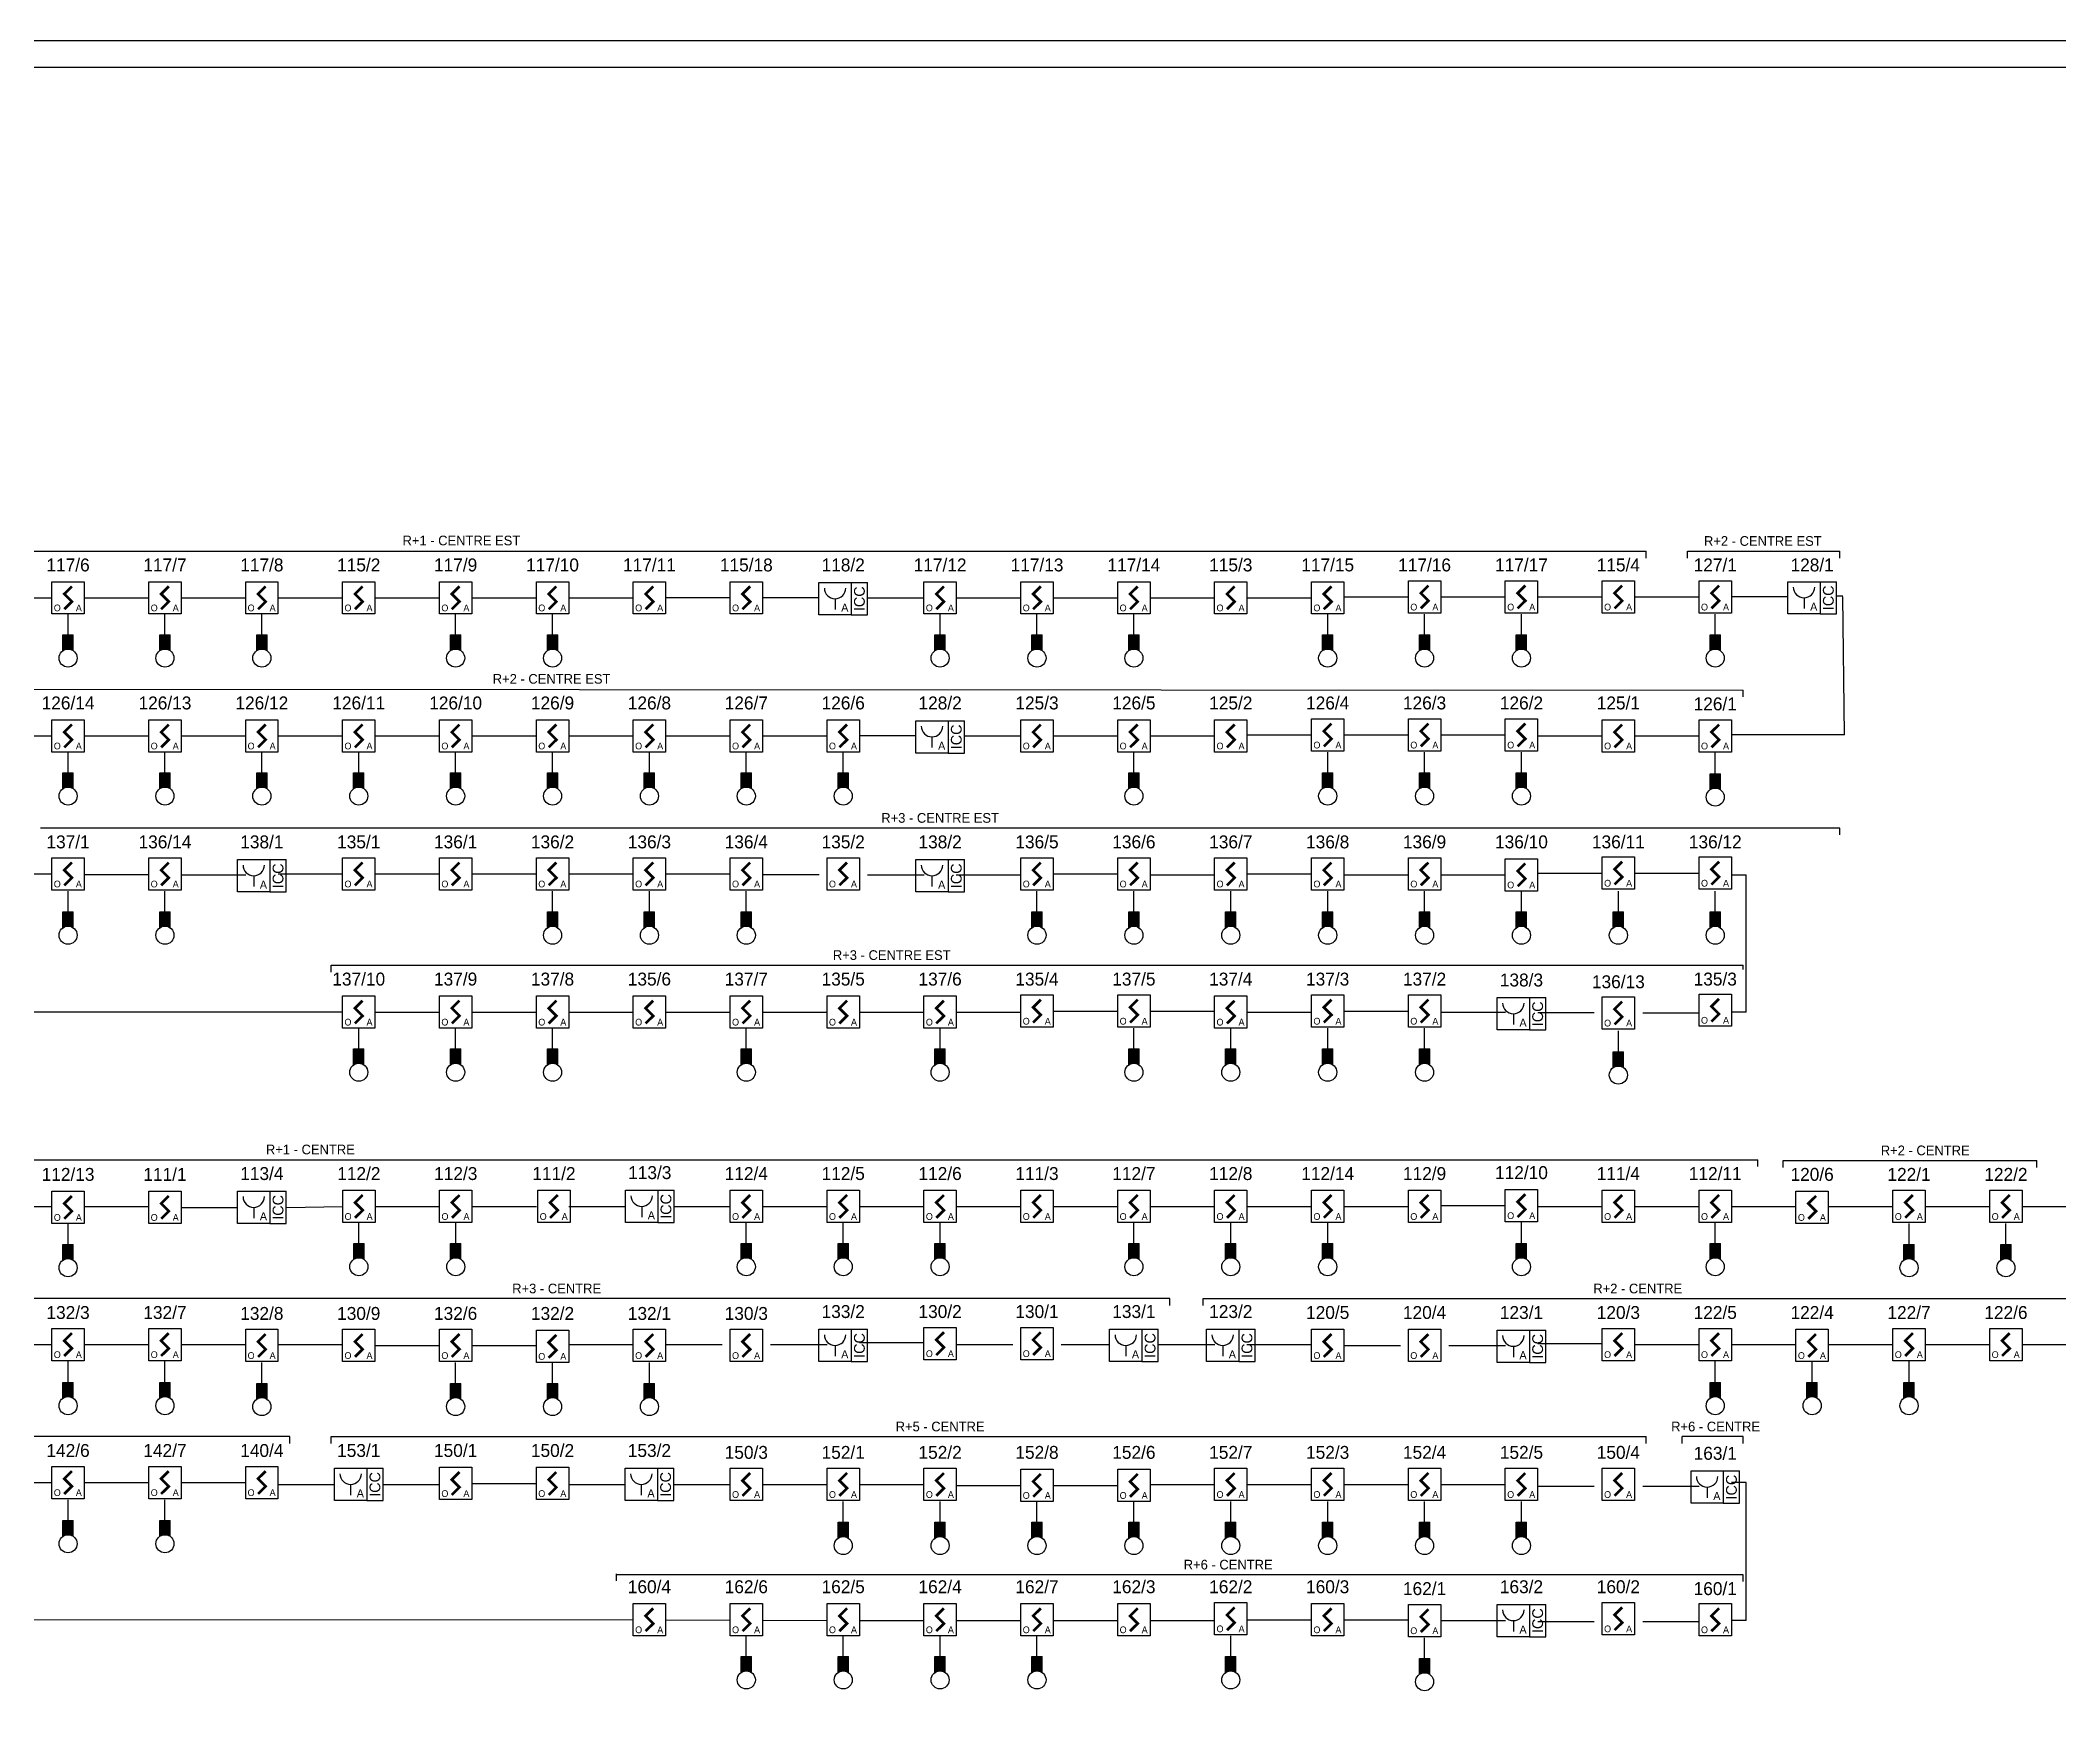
# Model space of a CAD drawing. Header units: millimetres. Extents: x 1942 to 3722, y 1044 to 1602.
# Drawn here: x 2671.3 to 2843.2, y 1458.7 to 1602 of the extents above; entities that cross this region are included whole.
import ezdxf
from ezdxf.enums import TextEntityAlignment as Align

# ---------------------------------------------------------------- set-up
doc = ezdxf.new("R2010")
doc.units = ezdxf.units.MM
for name, color, linetype in [('jcc-adressage', 6, 'Continuous'), ('JCC-CABLE1', 3, 'Continuous'), ('JCC-DECLENCHEUR MANUEL', 5, 'Continuous'), ('JCC-DECLENCHEUR MANUEL AVEC ISOLATEUR', 1, 'Continuous'), ('JCC-INDICATEUR ACTION', 1, 'Continuous'), ('JCC-LOCAUX', 130, 'Continuous'), ('JCC-NIVEAU', 4, 'Continuous')]:
    doc.layers.add(name, color=color, linetype=linetype)
doc.layers.add('JCC-OPTIQUE', color=1, linetype='Continuous', lineweight=25)
doc.styles.add('LOCAUX', font='romans.shx', dxfattribs={"width": 0.75})
doc.styles.add('TEXTE', font='romans.shx')

# ---------------------------------------------------------------- blocks, each defined once
blk = doc.blocks.new('voa')
blk.add_lwpolyline([(-3, 3), (3, 3), (3, -3), (-3, -3)], close=True)
at = {"const_width": 0.5}
blk.add_lwpolyline([(0.71, 2.12), (-0.71, 0.71), (0.71, -0.71), (-0.71, -2.12)], dxfattribs=at)
at = {"flags": 1}
for tag, p in [('SYMB_GRAPH', (0.67, 7.09)), ('SYMB_VISIODEF', (0, 1.25)), ('SYMB_VIC', (0, 4.02)), ('ADRESSE', (0, -1.5)), ('ZONE', (0, -1.5)), ('IA', (0.12, -0.63)), ('METIER', (0, -3)), ('CENTRALE', (0.44, -8.82)), ('VARIANTE', (0.67, -11.67))]:
    blk.add_attdef(tag, text='', height=2.5, dxfattribs=at).set_placement(p, align=Align.CENTER)
for tag, height, p in [('LIBELLE', 2.5, (0, 4)), ('TYPE', 1.25, (-2, -2.5)), ('TECH', 1.25, (2, -2.5)), ('LIBELLEZONE', 2.5, (0, -6.5))]:
    blk.add_attdef(tag, text='', height=height).set_placement(p, align=Align.CENTER)
blk = doc.blocks.new('indicateur action')
at = {"layer": 'JCC-INDICATEUR ACTION'}
blk.add_hatch(color=0, dxfattribs=at).paths.add_polyline_path([(0.8, -0.05, -0.315344), (-0.8, -0.05), (-0.8, -2.5), (0.8, -2.5)])
at = {"layer": 'JCC-INDICATEUR ACTION', "color": 0}
for p, q in [((-0.8, -0.05), (-0.8, -2.5)), ((0.8, -2.5), (-0.8, -2.5)), ((0.8, -0.05), (0.8, -2.5))]:
    blk.add_line(p, q, dxfattribs=at)
blk.add_circle((0, 1.1), 1.4, dxfattribs=at)
at = {"layer": 'jcc-adressage', "style": 'TEXTE'}
blk.add_attdef('ADRESSE', text='', height=3, dxfattribs=at).set_placement((0, 5), align=Align.MIDDLE)
at = {"layer": 'JCC-LOCAUX', "style": 'LOCAUX', "width": 0.75, "flags": 8}
for p in [(0, 13.75), (0, 11.25), (0, 8.75)]:
    blk.add_attdef('PIECE', text='', height=1.75, dxfattribs=at).set_placement(p, align=Align.MIDDLE)
blk = doc.blocks.new('déclencheur manuel avec isolateur')
at = {"layer": 'JCC-DECLENCHEUR MANUEL AVEC ISOLATEUR', "color": 0}
for p, q in [((2.5, 2.5), (5.02, 2.5)), ((5.02, -2.5), (5.02, 2.5)), ((0, 0), (0, -1.66)), ((2.5, -2.5), (5.02, -2.5))]:
    blk.add_line(p, q, dxfattribs=at)
blk.add_lwpolyline([(-2.5, 2.5), (2.5, 2.5), (2.5, -2.5), (-2.5, -2.5)], close=True, dxfattribs=at)
blk.add_arc((0, 1.66), 1.66, 180, 0, dxfattribs=at)
at = {"layer": 'jcc-adressage', "style": 'TEXTE'}
blk.add_attdef('ADRESSE', text='', height=3, dxfattribs=at).set_placement((0, 5), align=Align.MIDDLE)
at = {"layer": 'JCC-DECLENCHEUR MANUEL AVEC ISOLATEUR', "color": 0}
blk.add_text('ICC', height=1.668, rotation=90, dxfattribs=at).set_placement((3.76, 0), align=Align.MIDDLE_CENTER)
blk.add_text('A', height=1.25, dxfattribs=at).set_placement((1.5, -2), align=Align.CENTER)
at = {"layer": 'JCC-LOCAUX', "style": 'LOCAUX', "width": 0.85, "flags": 8}
for p in [(0, 13.75), (0, 11.25), (0, 8.75)]:
    blk.add_attdef('PIECE', text='', height=1.75, dxfattribs=at).set_placement(p, align=Align.MIDDLE)

msp = doc.modelspace()

# ---------------------------------------------------------------- linework, layer by layer
at = {"color": 0}
for points in [[(3476.88, 1043.84), (1941.82, 1043.84), (1941.82, 1602.04), (3476.88, 1602.04)], [(1944.02, 1599.75), (3274.38, 1599.75), (3274.38, 1047.07), (1944.02, 1047.07)]]:
    msp.add_lwpolyline(points, close=True, dxfattribs=at)
at = {"layer": 'JCC-CABLE1'}
for p, q in [((2667.49, 1554.58), (2672.3, 1554.58)), ((2675.05, 1554.58), (2680.55, 1554.58)), ((2683.3, 1554.58), (2688.8, 1554.58)), ((2691.55, 1554.58), (2697.05, 1554.58)), ((2699.8, 1554.58), (2705.3, 1554.58)), ((2699.8, 1554.58), (2705.3, 1554.58)), ((2708.05, 1554.58), (2713.55, 1554.58)), ((2716.3, 1554.58), (2721.8, 1554.58)), ((2730.05, 1554.58), (2724.55, 1554.58)), ((2737.61, 1554.58), (2732.8, 1554.58)), ((2741.74, 1554.58), (2746.55, 1554.58)), ((2749.3, 1554.58), (2754.8, 1554.58)), ((2757.55, 1554.58), (2763.05, 1554.58)), ((2765.8, 1554.58), (2771.3, 1554.58)), ((2774.05, 1554.58), (2779.55, 1554.58)), ((2782.3, 1554.65), (2787.8, 1554.65)), ((2790.55, 1554.65), (2796.05, 1554.65)), ((2798.8, 1554.65), (2804.3, 1554.65)), ((2807.05, 1554.65), (2812.55, 1554.65)), ((2820.11, 1554.65), (2815.3, 1554.65)), ((2824.79, 1554.73), (2824.24, 1554.73)), ((2824.92, 1542.9), (2824.79, 1554.65)), ((2673.67, 1551.43), (2673.67, 1553.2)), ((2681.92, 1551.43), (2681.92, 1553.2)), ((2690.17, 1551.43), (2690.17, 1553.2)), ((2706.67, 1551.43), (2706.67, 1553.2)), ((2714.92, 1551.43), (2714.92, 1553.2)), ((2747.92, 1551.43), (2747.92, 1553.2)), ((2756.17, 1551.43), (2756.17, 1553.2)), ((2764.42, 1551.43), (2764.42, 1553.2)), ((2780.92, 1551.43), (2780.92, 1553.2)), ((2789.17, 1551.43), (2789.17, 1553.2)), ((2797.42, 1551.43), (2797.42, 1553.2)), ((2813.92, 1551.43), (2813.92, 1553.2)), ((2667.49, 1542.82), (2672.3, 1542.82)), ((2675.05, 1542.82), (2680.55, 1542.82)), ((2683.3, 1542.82), (2688.8, 1542.82)), ((2691.55, 1542.82), (2697.05, 1542.82)), ((2699.8, 1542.82), (2705.3, 1542.82)), ((2708.05, 1542.82), (2713.55, 1542.82)), ((2716.3, 1542.82), (2721.8, 1542.82)), ((2724.55, 1542.82), (2730.05, 1542.82)), ((2732.8, 1542.82), (2738.3, 1542.82)), ((2745.86, 1542.82), (2741.05, 1542.82)), ((2749.99, 1542.82), (2754.8, 1542.82)), ((2757.55, 1542.82), (2763.05, 1542.82)), ((2765.8, 1542.82), (2771.3, 1542.82)), ((2774.05, 1542.9), (2779.55, 1542.9)), ((2782.3, 1542.9), (2787.8, 1542.9)), ((2790.55, 1542.9), (2796.05, 1542.9)), ((2798.8, 1542.82), (2804.3, 1542.82)), ((2807.05, 1542.82), (2812.55, 1542.82)), ((2824.92, 1542.9), (2815.3, 1542.9)), ((2673.67, 1539.67), (2673.67, 1541.45)), ((2681.92, 1539.67), (2681.92, 1541.45)), ((2690.17, 1539.67), (2690.17, 1541.45)), ((2698.42, 1539.67), (2698.42, 1541.45)), ((2706.67, 1539.67), (2706.67, 1541.45)), ((2714.92, 1539.67), (2714.92, 1541.45)), ((2723.17, 1539.67), (2723.17, 1541.45)), ((2731.42, 1539.67), (2731.42, 1541.45)), ((2739.67, 1539.67), (2739.67, 1541.45)), ((2764.42, 1539.67), (2764.42, 1541.45)), ((2780.92, 1539.67), (2780.92, 1541.45)), ((2789.17, 1539.67), (2789.17, 1541.45)), ((2797.42, 1539.67), (2797.42, 1541.45)), ((2813.92, 1539.59), (2813.92, 1541.37)), ((2666.8, 1531.07), (2672.3, 1531.07)), ((2680.55, 1530.99), (2675.05, 1530.99)), ((2683.3, 1530.99), (2688.8, 1530.99)), ((2691.55, 1531.07), (2697.05, 1531.07)), ((2699.8, 1531.07), (2705.3, 1531.07)), ((2708.05, 1531.07), (2713.55, 1531.07)), ((2716.3, 1531.07), (2721.8, 1531.07)), ((2724.55, 1531.07), (2730.05, 1531.07)), ((2737.61, 1530.99), (2732.8, 1530.99)), ((2741.74, 1530.99), (2746.55, 1530.99)), ((2749.3, 1530.99), (2754.8, 1530.99)), ((2757.55, 1531.07), (2763.05, 1531.07)), ((2765.8, 1530.99), (2771.3, 1530.99)), ((2774.05, 1531.07), (2779.55, 1531.07)), ((2782.3, 1530.99), (2787.8, 1530.99)), ((2790.55, 1530.99), (2796.05, 1530.99)), ((2798.8, 1531.14), (2804.3, 1531.14)), ((2807.05, 1531.14), (2812.55, 1531.14)), ((2815.3, 1530.99), (2816.54, 1530.99)), ((2816.54, 1519.31), (2816.54, 1530.99)), ((2673.67, 1527.84), (2673.67, 1529.61)), ((2681.92, 1527.84), (2681.92, 1529.61)), ((2714.92, 1527.84), (2714.92, 1529.61)), ((2723.17, 1527.84), (2723.17, 1529.61)), ((2731.42, 1527.84), (2731.42, 1529.61)), ((2756.17, 1527.84), (2756.17, 1529.61)), ((2764.42, 1527.84), (2764.42, 1529.61)), ((2772.67, 1527.84), (2772.67, 1529.61)), ((2780.92, 1527.84), (2780.92, 1529.61)), ((2789.17, 1527.84), (2789.17, 1529.61)), ((2797.42, 1527.84), (2797.42, 1529.61)), ((2805.67, 1527.84), (2805.67, 1529.61)), ((2813.92, 1527.84), (2813.92, 1529.61)), ((2699.8, 1519.31), (2705.3, 1519.31)), ((2708.05, 1519.31), (2713.55, 1519.31)), ((2716.3, 1519.31), (2721.8, 1519.31)), ((2724.55, 1519.31), (2730.05, 1519.31)), ((2732.8, 1519.31), (2738.3, 1519.31)), ((2741.05, 1519.31), (2746.55, 1519.31)), ((2749.3, 1519.31), (2754.8, 1519.31)), ((2757.55, 1519.39), (2763.05, 1519.39)), ((2765.8, 1519.39), (2771.3, 1519.39)), ((2774.05, 1519.31), (2779.55, 1519.31)), ((2782.3, 1519.39), (2787.8, 1519.39)), ((2790.55, 1519.31), (2796.05, 1519.31)), ((2803.61, 1519.23), (2798.8, 1519.23)), ((2807.74, 1519.23), (2812.55, 1519.23)), ((2816.54, 1519.31), (2815.3, 1519.31)), ((2698.42, 1516.16), (2698.42, 1517.94)), ((2706.67, 1516.16), (2706.67, 1517.94)), ((2714.92, 1516.16), (2714.92, 1517.94)), ((2731.42, 1516.16), (2731.42, 1517.94)), ((2747.92, 1516.16), (2747.92, 1517.94)), ((2764.42, 1516.16), (2764.42, 1517.94)), ((2772.67, 1516.16), (2772.67, 1517.94)), ((2780.92, 1516.16), (2780.92, 1517.94)), ((2789.17, 1516.16), (2789.17, 1517.94)), ((2805.67, 1515.93), (2805.67, 1517.7)), ((2666.8, 1502.76), (2672.3, 1502.76)), ((2675.05, 1502.76), (2680.55, 1502.76)), ((2683.3, 1502.68), (2688.1, 1502.68)), ((2692.24, 1502.68), (2697.06, 1502.76)), ((2699.81, 1502.76), (2705.3, 1502.76)), ((2708.05, 1502.76), (2713.55, 1502.76)), ((2716.3, 1502.76), (2721.13, 1502.76)), ((2725.27, 1502.76), (2730.05, 1502.76)), ((2732.8, 1502.76), (2738.3, 1502.76)), ((2741.05, 1502.76), (2746.55, 1502.76)), ((2749.3, 1502.76), (2754.8, 1502.76)), ((2757.55, 1502.76), (2763.05, 1502.76)), ((2765.8, 1502.76), (2771.3, 1502.76)), ((2774.05, 1502.76), (2779.55, 1502.76)), ((2782.3, 1502.76), (2787.8, 1502.76)), ((2790.55, 1502.83), (2796.05, 1502.83)), ((2798.8, 1502.76), (2804.3, 1502.76)), ((2807.05, 1502.76), (2812.55, 1502.76)), ((2815.3, 1502.76), (2820.8, 1502.76)), ((2823.55, 1502.76), (2829.05, 1502.76)), ((2673.67, 1499.53), (2673.67, 1501.3)), ((2698.43, 1499.61), (2698.43, 1501.38)), ((2706.68, 1499.61), (2706.68, 1501.38)), ((2731.42, 1499.61), (2731.42, 1501.38)), ((2739.67, 1499.61), (2739.67, 1501.38)), ((2747.92, 1499.61), (2747.92, 1501.38)), ((2764.42, 1499.61), (2764.42, 1501.38)), ((2772.67, 1499.61), (2772.67, 1501.38)), ((2780.92, 1499.61), (2780.92, 1501.38)), ((2797.42, 1499.61), (2797.42, 1501.38)), ((2813.92, 1499.61), (2813.92, 1501.38)), ((2830.42, 1499.53), (2830.42, 1501.3)), ((2838.67, 1499.53), (2838.67, 1501.3)), ((2666.8, 1491), (2672.3, 1491)), ((2675.05, 1491), (2680.55, 1491)), ((2683.3, 1491), (2688.8, 1491)), ((2691.55, 1491), (2697.05, 1491)), ((2699.8, 1490.92), (2705.3, 1490.92)), ((2708.05, 1490.92), (2713.55, 1490.92)), ((2716.3, 1491), (2721.8, 1491)), ((2724.55, 1491), (2729.36, 1491)), ((2733.49, 1491), (2738.3, 1491)), ((2741.05, 1491.16), (2746.55, 1491.16)), ((2749.3, 1491), (2754.11, 1491)), ((2758.24, 1491), (2762.36, 1491)), ((2766.49, 1491), (2771.3, 1491)), ((2774.05, 1491), (2779.55, 1491)), ((2782.3, 1490.92), (2787.11, 1490.92)), ((2791.24, 1490.92), (2796.05, 1490.92)), ((2798.8, 1491.08), (2804.3, 1491.08)), ((2807.05, 1491), (2812.55, 1491)), ((2815.3, 1491), (2820.8, 1491)), ((2823.55, 1491), (2829.05, 1491)), ((2831.8, 1491), (2837.3, 1491)), ((2840.05, 1491), (2845.55, 1491)), ((2673.67, 1487.77), (2673.67, 1489.55)), ((2681.92, 1487.77), (2681.92, 1489.55)), ((2690.17, 1487.7), (2690.17, 1489.47)), ((2706.67, 1487.7), (2706.67, 1489.47)), ((2714.92, 1487.7), (2714.92, 1489.47)), ((2723.17, 1487.7), (2723.17, 1489.47)), ((2813.92, 1487.77), (2813.92, 1489.55)), ((2822.17, 1487.77), (2822.17, 1489.55)), ((2830.42, 1487.77), (2830.42, 1489.55)), ((2666.8, 1479.25), (2672.3, 1479.25)), ((2675.05, 1479.25), (2680.55, 1479.25)), ((2683.3, 1479.25), (2688.8, 1479.25)), ((2691.55, 1479.09), (2696.36, 1479.09)), ((2700.49, 1479.09), (2705.3, 1479.09)), ((2708.05, 1479.17), (2713.55, 1479.17)), ((2716.3, 1479.09), (2721.11, 1479.09)), ((2725.24, 1479.09), (2730.05, 1479.09)), ((2732.8, 1479.09), (2738.3, 1479.09)), ((2741.05, 1479.09), (2746.55, 1479.09)), ((2749.3, 1479.01), (2754.8, 1479.01)), ((2757.55, 1479.01), (2763.05, 1479.01)), ((2765.8, 1479.09), (2771.3, 1479.09)), ((2774.05, 1479.09), (2779.55, 1479.09)), ((2782.3, 1479.09), (2787.8, 1479.09)), ((2790.55, 1479.09), (2796.05, 1479.09)), ((2798.8, 1478.94), (2803.61, 1478.94)), ((2807.74, 1478.94), (2812.55, 1478.94)), ((2816.54, 1479.25), (2815.3, 1479.25)), ((2816.54, 1467.49), (2816.54, 1479.25)), ((2673.67, 1476.02), (2673.67, 1477.79)), ((2681.92, 1476.02), (2681.92, 1477.79)), ((2739.67, 1475.86), (2739.67, 1477.64)), ((2747.92, 1475.86), (2747.92, 1477.64)), ((2756.17, 1475.86), (2756.17, 1477.64)), ((2764.42, 1475.86), (2764.42, 1477.64)), ((2772.67, 1475.86), (2772.67, 1477.64)), ((2780.92, 1475.86), (2780.92, 1477.64)), ((2789.17, 1475.86), (2789.17, 1477.64)), ((2797.42, 1475.86), (2797.42, 1477.64)), ((2724.55, 1467.57), (2730.05, 1467.54)), ((2732.8, 1467.52), (2738.3, 1467.49)), ((2741.05, 1467.49), (2746.55, 1467.49)), ((2749.3, 1467.49), (2754.8, 1467.49)), ((2757.55, 1467.49), (2763.05, 1467.49)), ((2765.8, 1467.49), (2771.3, 1467.49)), ((2774.05, 1467.57), (2779.55, 1467.57)), ((2782.3, 1467.57), (2787.8, 1467.57)), ((2790.55, 1467.49), (2796.05, 1467.49)), ((2798.8, 1467.41), (2803.61, 1467.41)), ((2807.74, 1467.41), (2812.55, 1467.41)), ((2816.54, 1467.49), (2815.3, 1467.49)), ((2731.42, 1464.42), (2731.42, 1466.19)), ((2739.67, 1464.42), (2739.67, 1466.19)), ((2747.92, 1464.42), (2747.92, 1466.19)), ((2756.17, 1464.42), (2756.17, 1466.19)), ((2772.67, 1464.42), (2772.67, 1466.19)), ((2789.17, 1464.26), (2789.17, 1466.04))]:
    msp.add_line(p, q, dxfattribs=at)
at = {"layer": 'JCC-CABLE1', "color": 1, "ltscale": 0.6}
for p, q in [((2697.05, 1519.31), (2589.97, 1519.31)), ((2721.8, 1467.57), (2589.97, 1467.49))]:
    msp.add_line(p, q, dxfattribs=at)
at = {"layer": 'JCC-CABLE1'}
for points in [[(2831.8, 1502.76), (2837.3, 1502.76)], [(2840.05, 1502.76), (2851.04, 1502.76), (2851.04, 1491.01), (2848.3, 1491)]]:
    msp.add_lwpolyline(points, dxfattribs=at)
at = {"layer": 'JCC-NIVEAU'}
for p, q in [((2613.56, 1558.56), (2808.04, 1558.56)), ((2808.04, 1557.97), (2808.04, 1558.56)), ((2811.56, 1557.97), (2811.56, 1558.56)), ((2811.56, 1558.56), (2824.54, 1558.56)), ((2824.54, 1557.97), (2824.54, 1558.56)), ((2613.56, 1546.81), (2816.29, 1546.73)), ((2816.29, 1546.14), (2816.29, 1546.73)), ((2824.54, 1534.98), (2671.31, 1534.98)), ((2824.54, 1534.39), (2824.54, 1534.98)), ((2696.06, 1522.71), (2696.06, 1523.3)), ((2696.06, 1523.3), (2816.29, 1523.3)), ((2816.29, 1522.94), (2816.29, 1523.3)), ((2613.56, 1506.74), (2817.54, 1506.74)), ((2817.54, 1506.15), (2817.54, 1506.74)), ((2819.71, 1506.67), (2841.29, 1506.67)), ((2819.71, 1506.08), (2819.71, 1506.67)), ((2841.29, 1506.08), (2841.29, 1506.67)), ((2767.48, 1494.91), (2646.56, 1494.91)), ((2767.48, 1494.32), (2767.48, 1494.91)), ((2770.31, 1494.91), (2849.46, 1494.91)), ((2770.31, 1494.32), (2770.31, 1494.91)), ((2692.54, 1483.16), (2613.56, 1483.16)), ((2692.54, 1482.57), (2692.54, 1483.16)), ((2696.06, 1482.57), (2696.06, 1483.16)), ((2696.06, 1483.16), (2808.04, 1483.16)), ((2808.04, 1482.57), (2808.04, 1483.16)), ((2811.11, 1482.57), (2811.11, 1483.16)), ((2816.29, 1483.16), (2811.11, 1483.16)), ((2816.29, 1482.57), (2816.29, 1483.16)), ((2720.36, 1470.89), (2720.36, 1471.48)), ((2816.29, 1471.4), (2720.36, 1471.4)), ((2816.29, 1470.81), (2816.29, 1471.4))]:
    msp.add_line(p, q, dxfattribs=at)

# ---------------------------------------------------------------- block references
at = {"layer": 'JCC-DECLENCHEUR MANUEL', "xscale": 0.55, "yscale": 0.55, "zscale": 0.55}
for p in [(2821.48, 1554.58), (2738.98, 1554.5), (2747.23, 1542.74), (2689.48, 1530.91), (2747.23, 1530.91), (2796.73, 1519.16), (2689.48, 1502.68), (2722.51, 1502.76), (2738.98, 1490.92), (2763.73, 1490.92), (2771.98, 1490.92), (2796.73, 1490.85), (2697.73, 1479.09), (2722.48, 1479.09), (2813.23, 1478.86), (2796.73, 1467.49)]:
    msp.add_blockref('déclencheur manuel avec isolateur', p, dxfattribs=at)
at = {"layer": 'JCC-INDICATEUR ACTION', "xscale": 0.55, "yscale": 0.55, "zscale": 0.55, "rotation": 180}
for p in [(2673.67, 1550.05), (2681.92, 1550.05), (2690.17, 1550.05), (2706.67, 1550.05), (2714.92, 1550.05), (2747.92, 1550.05), (2756.17, 1550.05), (2764.42, 1550.05), (2780.92, 1550.05), (2789.17, 1550.05), (2797.42, 1550.05), (2813.92, 1550.05), (2673.67, 1538.3), (2681.92, 1538.3), (2690.17, 1538.3), (2698.42, 1538.3), (2706.67, 1538.3), (2714.92, 1538.3), (2723.17, 1538.3), (2731.42, 1538.3), (2739.67, 1538.3), (2764.42, 1538.3), (2780.92, 1538.3), (2789.17, 1538.3), (2797.42, 1538.3), (2813.92, 1538.22), (2673.67, 1526.46), (2681.92, 1526.46), (2714.92, 1526.46), (2723.17, 1526.46), (2731.42, 1526.46), (2756.17, 1526.46), (2764.42, 1526.46), (2772.67, 1526.46), (2780.92, 1526.46), (2789.17, 1526.46), (2797.42, 1526.46), (2805.67, 1526.46), (2813.92, 1526.46), (2698.42, 1514.79), (2706.67, 1514.79), (2714.92, 1514.79), (2731.42, 1514.79), (2747.92, 1514.79), (2764.42, 1514.79), (2772.67, 1514.79), (2780.92, 1514.79), (2789.17, 1514.79), (2805.67, 1514.55), (2673.67, 1498.15), (2698.43, 1498.23), (2706.68, 1498.23), (2731.42, 1498.23), (2739.67, 1498.23), (2747.92, 1498.23), (2764.42, 1498.23), (2772.67, 1498.23), (2780.92, 1498.23), (2797.42, 1498.23), (2813.92, 1498.23), (2830.42, 1498.15), (2838.67, 1498.15), (2673.67, 1486.4), (2681.92, 1486.4), (2690.17, 1486.32), (2706.67, 1486.32), (2714.92, 1486.32), (2723.17, 1486.32), (2813.92, 1486.4), (2822.17, 1486.4), (2830.42, 1486.4), (2673.67, 1474.64), (2681.92, 1474.64), (2739.67, 1474.49), (2747.92, 1474.49), (2756.17, 1474.49), (2764.42, 1474.49), (2772.67, 1474.49), (2780.92, 1474.49), (2789.17, 1474.49), (2797.42, 1474.49), (2731.42, 1463.05), (2739.67, 1463.05), (2747.92, 1463.05), (2756.17, 1463.05), (2772.67, 1463.05), (2789.17, 1462.89)]:
    msp.add_blockref('indicateur action', p, dxfattribs=at)
at = {"layer": 'JCC-OPTIQUE'}
for p, xscale, yscale, zscale in [((2673.67, 1554.58), 0.4583333333334167, 0.4583333333334167, 0.4583333333334167), ((2681.92, 1554.58), 0.4583333333334167, 0.4583333333334167, 0.4583333333334167), ((2690.17, 1554.58), 0.4583333333332917, 0.4583333333332917, 0.4583333333332917), ((2698.42, 1554.58), 0.4583333333334167, 0.4583333333334167, 0.4583333333334167), ((2706.67, 1554.58), 0.4583333333334167, 0.4583333333334167, 0.4583333333334167), ((2714.92, 1554.58), 0.4583333333334167, 0.4583333333334167, 0.4583333333334167), ((2723.17, 1554.58), 0.4583333333334167, 0.4583333333334167, 0.4583333333334167), ((2731.42, 1554.58), 0.4583333333332917, 0.4583333333332917, 0.4583333333332917), ((2747.92, 1554.58), 0.4583333333334167, 0.4583333333334167, 0.4583333333334167), ((2756.17, 1554.58), 0.4583333333334167, 0.4583333333334167, 0.4583333333334167), ((2764.42, 1554.58), 0.4583333333334167, 0.4583333333334167, 0.4583333333334167), ((2772.67, 1554.58), 0.4583333333334167, 0.4583333333334167, 0.4583333333334167), ((2780.92, 1554.58), 0.4583333333334167, 0.4583333333334167, 0.4583333333334167), ((2789.17, 1554.65), 0.4583333333334167, 0.4583333333334167, 0.4583333333334167), ((2797.42, 1554.65), 0.4583333333334167, 0.4583333333334167, 0.4583333333334167), ((2805.67, 1554.65), 0.4583333333332917, 0.4583333333332917, 0.4583333333332917), ((2813.92, 1554.65), 0.4583333333332917, 0.4583333333332917, 0.4583333333332917), ((2673.67, 1542.82), 0.4583333333334167, 0.4583333333334167, 0.4583333333334167), ((2681.92, 1542.82), 0.4583333333334167, 0.4583333333334167, 0.4583333333334167), ((2690.17, 1542.82), 0.4583333333334167, 0.4583333333334167, 0.4583333333334167), ((2698.42, 1542.82), 0.4583333333334167, 0.4583333333334167, 0.4583333333334167), ((2706.67, 1542.82), 0.4583333333334167, 0.4583333333334167, 0.4583333333334167), ((2714.92, 1542.82), 0.4583333333334167, 0.4583333333334167, 0.4583333333334167), ((2723.17, 1542.82), 0.4583333333334167, 0.4583333333334167, 0.4583333333334167), ((2731.42, 1542.82), 0.4583333333334167, 0.4583333333334167, 0.4583333333334167), ((2739.67, 1542.82), 0.4583333333334167, 0.4583333333334167, 0.4583333333334167), ((2756.17, 1542.82), 0.4583333333334167, 0.4583333333334167, 0.4583333333334167), ((2764.42, 1542.82), 0.4583333333332917, 0.4583333333332917, 0.4583333333332917), ((2772.67, 1542.82), 0.4583333333334167, 0.4583333333334167, 0.4583333333334167), ((2780.92, 1542.9), 0.4583333333334167, 0.4583333333334167, 0.4583333333334167), ((2789.17, 1542.9), 0.4583333333334167, 0.4583333333334167, 0.4583333333334167), ((2797.42, 1542.9), 0.4583333333332917, 0.4583333333332917, 0.4583333333332917), ((2805.67, 1542.82), 0.4583333333332917, 0.4583333333332917, 0.4583333333332917), ((2813.92, 1542.82), 0.4583333333332917, 0.4583333333332917, 0.4583333333332917), ((2673.67, 1531.07), 0.4583333333334167, 0.4583333333334167, 0.4583333333334167), ((2681.92, 1531.07), 0.4583333333334167, 0.4583333333334167, 0.4583333333334167), ((2698.42, 1531.07), 0.4583333333334167, 0.4583333333334167, 0.4583333333334167), ((2706.67, 1531.07), 0.4583333333334167, 0.4583333333334167, 0.4583333333334167), ((2714.92, 1531.07), 0.4583333333334167, 0.4583333333334167, 0.4583333333334167), ((2723.17, 1531.07), 0.4583333333334167, 0.4583333333334167, 0.4583333333334167), ((2731.42, 1531.07), 0.4583333333334167, 0.4583333333334167, 0.4583333333334167), ((2739.67, 1531.07), 0.4583333333334167, 0.4583333333334167, 0.4583333333334167), ((2756.17, 1531.07), 0.4583333333334167, 0.4583333333334167, 0.4583333333334167), ((2764.42, 1531.07), 0.4583333333334167, 0.4583333333334167, 0.4583333333334167), ((2772.67, 1531.07), 0.4583333333334167, 0.4583333333334167, 0.4583333333334167), ((2780.92, 1531.07), 0.4583333333334167, 0.4583333333334167, 0.4583333333334167), ((2789.17, 1531.07), 0.4583333333334167, 0.4583333333334167, 0.4583333333334167), ((2797.42, 1530.99), 0.4583333333332917, 0.4583333333332917, 0.4583333333332917), ((2805.67, 1531.14), 0.4583333333334167, 0.4583333333334167, 0.4583333333334167), ((2813.92, 1531.14), 0.4583333333334167, 0.4583333333334167, 0.4583333333334167), ((2698.42, 1519.31), 0.4583333333334167, 0.4583333333334167, 0.4583333333334167), ((2706.67, 1519.31), 0.4583333333334167, 0.4583333333334167, 0.4583333333334167), ((2714.92, 1519.31), 0.4583333333334167, 0.4583333333334167, 0.4583333333334167), ((2723.17, 1519.31), 0.4583333333334167, 0.4583333333334167, 0.4583333333334167), ((2731.42, 1519.31), 0.4583333333334167, 0.4583333333334167, 0.4583333333334167), ((2739.67, 1519.31), 0.4583333333334167, 0.4583333333334167, 0.4583333333334167), ((2747.92, 1519.31), 0.4583333333334167, 0.4583333333334167, 0.4583333333334167), ((2756.17, 1519.39), 0.4583333333334167, 0.4583333333334167, 0.4583333333334167), ((2764.42, 1519.39), 0.4583333333334167, 0.4583333333334167, 0.4583333333334167), ((2772.67, 1519.31), 0.4583333333332917, 0.4583333333332917, 0.4583333333332917), ((2780.92, 1519.39), 0.4583333333334167, 0.4583333333334167, 0.4583333333334167), ((2789.17, 1519.39), 0.4583333333332917, 0.4583333333332917, 0.4583333333332917), ((2805.67, 1519.23), 0.4583333333334167, 0.4583333333334167, 0.4583333333334167), ((2813.92, 1519.47), 0.4583333333332917, 0.4583333333332917, 0.4583333333332917), ((2673.67, 1502.68), 0.4583333333334167, 0.4583333333334167, 0.4583333333334167), ((2681.92, 1502.68), 0.4583333333334167, 0.4583333333334167, 0.4583333333334167), ((2698.43, 1502.76), 0.4583333333334167, 0.4583333333334167, 0.4583333333334167), ((2706.68, 1502.76), 0.4583333333334167, 0.4583333333334167, 0.4583333333334167), ((2715.04, 1502.76), 0.4583333333334167, 0.4583333333334167, 0.4583333333334167), ((2731.42, 1502.76), 0.4583333333334167, 0.4583333333334167, 0.4583333333334167), ((2739.67, 1502.76), 0.4583333333334167, 0.4583333333334167, 0.4583333333334167), ((2747.92, 1502.76), 0.4583333333334167, 0.4583333333334167, 0.4583333333334167), ((2756.17, 1502.76), 0.4583333333334167, 0.4583333333334167, 0.4583333333334167), ((2764.42, 1502.76), 0.4583333333334167, 0.4583333333334167, 0.4583333333334167), ((2772.67, 1502.76), 0.4583333333334167, 0.4583333333334167, 0.4583333333334167), ((2780.92, 1502.76), 0.4583333333334167, 0.4583333333334167, 0.4583333333334167), ((2789.17, 1502.76), 0.4583333333334167, 0.4583333333334167, 0.4583333333334167), ((2797.42, 1502.83), 0.4583333333334167, 0.4583333333334167, 0.4583333333334167), ((2805.67, 1502.76), 0.4583333333334167, 0.4583333333334167, 0.4583333333334167), ((2813.92, 1502.76), 0.4583333333334167, 0.4583333333334167, 0.4583333333334167), ((2822.17, 1502.68), 0.4583333333334167, 0.4583333333334167, 0.4583333333334167), ((2830.42, 1502.76), 0.4583333333334167, 0.4583333333334167, 0.4583333333334167), ((2838.67, 1502.76), 0.4583333333332917, 0.4583333333332917, 0.4583333333332917), ((2673.67, 1491), 0.4583333333334167, 0.4583333333334167, 0.4583333333334167), ((2681.92, 1491), 0.4583333333334167, 0.4583333333334167, 0.4583333333334167), ((2747.92, 1491.08), 0.4583333333334167, 0.4583333333334167, 0.4583333333334167), ((2756.17, 1491.08), 0.4583333333332917, 0.4583333333332917, 0.4583333333332917), ((2805.67, 1491), 0.4583333333334167, 0.4583333333334167, 0.4583333333334167), ((2813.92, 1491), 0.4583333333332917, 0.4583333333332917, 0.4583333333332917), ((2830.42, 1491), 0.4583333333332917, 0.4583333333332917, 0.4583333333332917), ((2838.67, 1491), 0.4583333333332917, 0.4583333333332917, 0.4583333333332917), ((2690.17, 1490.92), 0.4583333333334167, 0.4583333333334167, 0.4583333333334167), ((2698.42, 1490.92), 0.4583333333334167, 0.4583333333334167, 0.4583333333334167), ((2706.67, 1490.92), 0.4583333333332917, 0.4583333333332917, 0.4583333333332917), ((2714.92, 1490.85), 0.4583333333332917, 0.4583333333332917, 0.4583333333332917), ((2723.17, 1490.92), 0.4583333333332917, 0.4583333333332917, 0.4583333333332917), ((2731.42, 1490.92), 0.4583333333332917, 0.4583333333332917, 0.4583333333332917), ((2780.92, 1490.92), 0.4583333333332917, 0.4583333333332917, 0.4583333333332917), ((2789.17, 1490.92), 0.4583333333334167, 0.4583333333334167, 0.4583333333334167), ((2822.17, 1490.92), 0.4583333333332917, 0.4583333333332917, 0.4583333333332917), ((2673.67, 1479.25), 0.4583333333334167, 0.4583333333334167, 0.4583333333334167), ((2681.92, 1479.25), 0.4583333333334167, 0.4583333333334167, 0.4583333333334167), ((2690.17, 1479.25), 0.4583333333334167, 0.4583333333334167, 0.4583333333334167), ((2706.67, 1479.17), 0.4583333333332917, 0.4583333333332917, 0.4583333333332917), ((2714.92, 1479.17), 0.4583333333332917, 0.4583333333332917, 0.4583333333332917), ((2731.42, 1479.09), 0.4583333333332917, 0.4583333333332917, 0.4583333333332917), ((2739.67, 1479.09), 0.4583333333332917, 0.4583333333332917, 0.4583333333332917), ((2747.92, 1479.09), 0.4583333333332917, 0.4583333333332917, 0.4583333333332917), ((2756.17, 1479.01), 0.4583333333332917, 0.4583333333332917, 0.4583333333332917), ((2764.42, 1479.01), 0.4583333333332917, 0.4583333333332917, 0.4583333333332917), ((2772.67, 1479.09), 0.4583333333334167, 0.4583333333334167, 0.4583333333334167), ((2780.92, 1479.09), 0.4583333333334167, 0.4583333333334167, 0.4583333333334167), ((2789.17, 1479.09), 0.4583333333334167, 0.4583333333334167, 0.4583333333334167), ((2797.42, 1479.09), 0.4583333333334167, 0.4583333333334167, 0.4583333333334167), ((2805.67, 1479.09), 0.4583333333334167, 0.4583333333334167, 0.4583333333334167), ((2723.17, 1467.57), 0.4583333333334167, 0.4583333333334167, 0.4583333333334167), ((2731.42, 1467.57), 0.4583333333334167, 0.4583333333334167, 0.4583333333334167), ((2739.67, 1467.57), 0.4583333333334167, 0.4583333333334167, 0.4583333333334167), ((2747.92, 1467.57), 0.4583333333334167, 0.4583333333334167, 0.4583333333334167), ((2756.17, 1467.57), 0.4583333333334167, 0.4583333333334167, 0.4583333333334167), ((2764.42, 1467.57), 0.4583333333334167, 0.4583333333334167, 0.4583333333334167), ((2772.67, 1467.65), 0.4583333333334167, 0.4583333333334167, 0.4583333333334167), ((2780.92, 1467.57), 0.4583333333332917, 0.4583333333332917, 0.4583333333332917), ((2789.17, 1467.49), 0.4583333333334167, 0.4583333333334167, 0.4583333333334167), ((2805.67, 1467.65), 0.4583333333332917, 0.4583333333332917, 0.4583333333332917), ((2813.92, 1467.57), 0.4583333333332917, 0.4583333333332917, 0.4583333333332917)]:
    msp.add_blockref('voa', p, dxfattribs=dict(at, xscale=xscale, yscale=yscale, zscale=zscale)).add_auto_attribs({'TECH': 'A', 'TYPE': 'O'})

# ---------------------------------------------------------------- texts
at = {"layer": 'jcc-adressage'}
for s, p in [('117/6', (2673.67, 1557.4)), ('117/7', (2681.92, 1557.4)), ('117/8', (2690.17, 1557.4)), ('115/2', (2698.42, 1557.4)), ('117/9', (2706.67, 1557.4)), ('117/10', (2714.92, 1557.4)), ('117/11', (2723.17, 1557.4)), ('115/18', (2731.42, 1557.4)), ('118/2', (2739.67, 1557.4)), ('117/12', (2747.92, 1557.4)), ('117/13', (2756.17, 1557.4)), ('117/14', (2764.42, 1557.4)), ('115/3', (2772.67, 1557.4)), ('117/15', (2780.92, 1557.4)), ('117/16', (2789.17, 1557.4)), ('117/17', (2797.42, 1557.4)), ('115/4', (2805.67, 1557.4)), ('127/1', (2813.92, 1557.4)), ('128/1', (2822.17, 1557.4)), ('126/14', (2673.67, 1545.65)), ('126/13', (2681.92, 1545.65)), ('126/12', (2690.17, 1545.65)), ('126/11', (2698.42, 1545.65)), ('126/10', (2706.67, 1545.65)), ('126/9', (2714.92, 1545.65)), ('126/8', (2723.17, 1545.65)), ('126/7', (2731.42, 1545.65)), ('126/6', (2739.67, 1545.65)), ('128/2', (2747.92, 1545.65)), ('125/3', (2756.17, 1545.65)), ('126/5', (2764.42, 1545.65)), ('125/2', (2772.67, 1545.65)), ('126/4', (2780.92, 1545.65)), ('126/3', (2789.17, 1545.65)), ('126/2', (2797.42, 1545.65)), ('125/1', (2805.67, 1545.65)), ('126/1', (2813.92, 1545.57)), ('137/1', (2673.67, 1533.82)), ('136/14', (2681.92, 1533.82)), ('138/1', (2690.17, 1533.82)), ('135/1', (2698.42, 1533.82)), ('136/1', (2706.67, 1533.82)), ('136/2', (2714.92, 1533.82)), ('136/3', (2723.17, 1533.82)), ('136/4', (2731.42, 1533.82)), ('135/2', (2739.67, 1533.82)), ('138/2', (2747.92, 1533.82)), ('136/5', (2756.17, 1533.82)), ('136/6', (2764.42, 1533.82)), ('136/7', (2772.67, 1533.82)), ('136/8', (2780.92, 1533.82)), ('136/9', (2789.17, 1533.82)), ('136/10', (2797.42, 1533.82)), ('136/11', (2805.67, 1533.82)), ('136/12', (2813.92, 1533.82)), ('137/10', (2698.42, 1522.14)), ('137/9', (2706.67, 1522.14)), ('137/8', (2714.92, 1522.14)), ('135/6', (2723.17, 1522.14)), ('137/7', (2731.42, 1522.14)), ('135/5', (2739.67, 1522.14)), ('137/6', (2747.92, 1522.14)), ('135/4', (2756.17, 1522.14)), ('137/5', (2764.42, 1522.14)), ('137/4', (2772.67, 1522.14)), ('137/3', (2780.92, 1522.14)), ('137/2', (2789.17, 1522.14)), ('138/3', (2797.42, 1522.06)), ('136/13', (2805.67, 1521.91)), ('135/3', (2813.92, 1522.14)), ('112/13', (2673.67, 1505.51)), ('111/1', (2681.92, 1505.51)), ('113/4', (2690.17, 1505.58)), ('112/2', (2698.43, 1505.58)), ('112/3', (2706.68, 1505.58)), ('111/2', (2715.04, 1505.58)), ('113/3', (2723.2, 1505.66)), ('112/4', (2731.42, 1505.58)), ('112/5', (2739.67, 1505.58)), ('112/6', (2747.92, 1505.58)), ('111/3', (2756.17, 1505.58)), ('112/7', (2764.42, 1505.58)), ('112/8', (2772.67, 1505.58)), ('112/14', (2780.92, 1505.58)), ('112/9', (2789.17, 1505.58)), ('112/10', (2797.42, 1505.66)), ('111/4', (2805.67, 1505.58)), ('112/11', (2813.92, 1505.58)), ('120/6', (2822.17, 1505.51)), ('122/1', (2830.42, 1505.51)), ('122/2', (2838.67, 1505.51)), ('132/3', (2673.67, 1493.75)), ('132/7', (2681.92, 1493.75)), ('132/8', (2690.17, 1493.67)), ('130/9', (2698.42, 1493.67)), ('132/6', (2706.67, 1493.67)), ('132/2', (2714.92, 1493.67)), ('132/1', (2723.17, 1493.67)), ('130/3', (2731.42, 1493.67)), ('133/2', (2739.67, 1493.83)), ('130/2', (2747.92, 1493.83)), ('130/1', (2756.17, 1493.83)), ('133/1', (2764.42, 1493.83)), ('123/2', (2772.67, 1493.83)), ('120/5', (2780.92, 1493.75)), ('120/4', (2789.17, 1493.75)), ('123/1', (2797.42, 1493.75)), ('120/3', (2805.67, 1493.75)), ('122/5', (2813.92, 1493.75)), ('122/4', (2822.17, 1493.75)), ('122/7', (2830.42, 1493.75)), ('122/6', (2838.67, 1493.75)), ('142/6', (2673.67, 1482)), ('142/7', (2681.92, 1482)), ('140/4', (2690.17, 1482)), ('153/1', (2698.42, 1482)), ('150/1', (2706.67, 1482)), ('150/2', (2714.92, 1482)), ('153/2', (2723.17, 1482)), ('150/3', (2731.42, 1481.84)), ('152/1', (2739.67, 1481.84)), ('152/2', (2747.92, 1481.84)), ('152/8', (2756.17, 1481.84)), ('152/6', (2764.42, 1481.84)), ('152/7', (2772.67, 1481.84)), ('152/3', (2780.92, 1481.84)), ('152/4', (2789.17, 1481.84)), ('152/5', (2797.42, 1481.84)), ('150/4', (2805.67, 1481.84)), ('163/1', (2813.92, 1481.76)), ('160/4', (2723.17, 1470.4)), ('162/6', (2731.42, 1470.4)), ('162/5', (2739.67, 1470.4)), ('162/4', (2747.92, 1470.4)), ('162/7', (2756.17, 1470.4)), ('162/3', (2764.42, 1470.4)), ('162/2', (2772.67, 1470.4)), ('160/3', (2780.92, 1470.4)), ('162/1', (2789.17, 1470.24)), ('163/2', (2797.42, 1470.4)), ('160/2', (2805.67, 1470.4)), ('160/1', (2813.92, 1470.24))]:
    msp.add_text(s, height=1.1, dxfattribs=at).set_placement(p, align=Align.MIDDLE)
at = {"layer": 'JCC-NIVEAU'}
for s, p in [('R+1 - CENTRE EST', (2707.16, 1559.46)), ('R+2 - CENTRE EST', (2817.97, 1559.42)), ('R+2 - CENTRE EST', (2714.84, 1547.68)), ('R+3 - CENTRE EST', (2747.92, 1535.84)), ('R+3 - CENTRE EST', (2743.8, 1524.16)), ('R+1 - CENTRE', (2694.3, 1507.61)), ('R+2 - CENTRE', (2831.8, 1507.53)), ('R+3 - CENTRE', (2715.27, 1495.77)), ('R+2 - CENTRE', (2807.32, 1495.77)), ('R+5 - CENTRE', (2747.92, 1484.02)), ('R+6 - CENTRE', (2813.95, 1484.02)), ('R+6 - CENTRE', (2772.45, 1472.26))]:
    msp.add_text(s, height=0.825, dxfattribs=at).set_placement(p, align=Align.MIDDLE)

doc.saveas('drawing.dxf')
